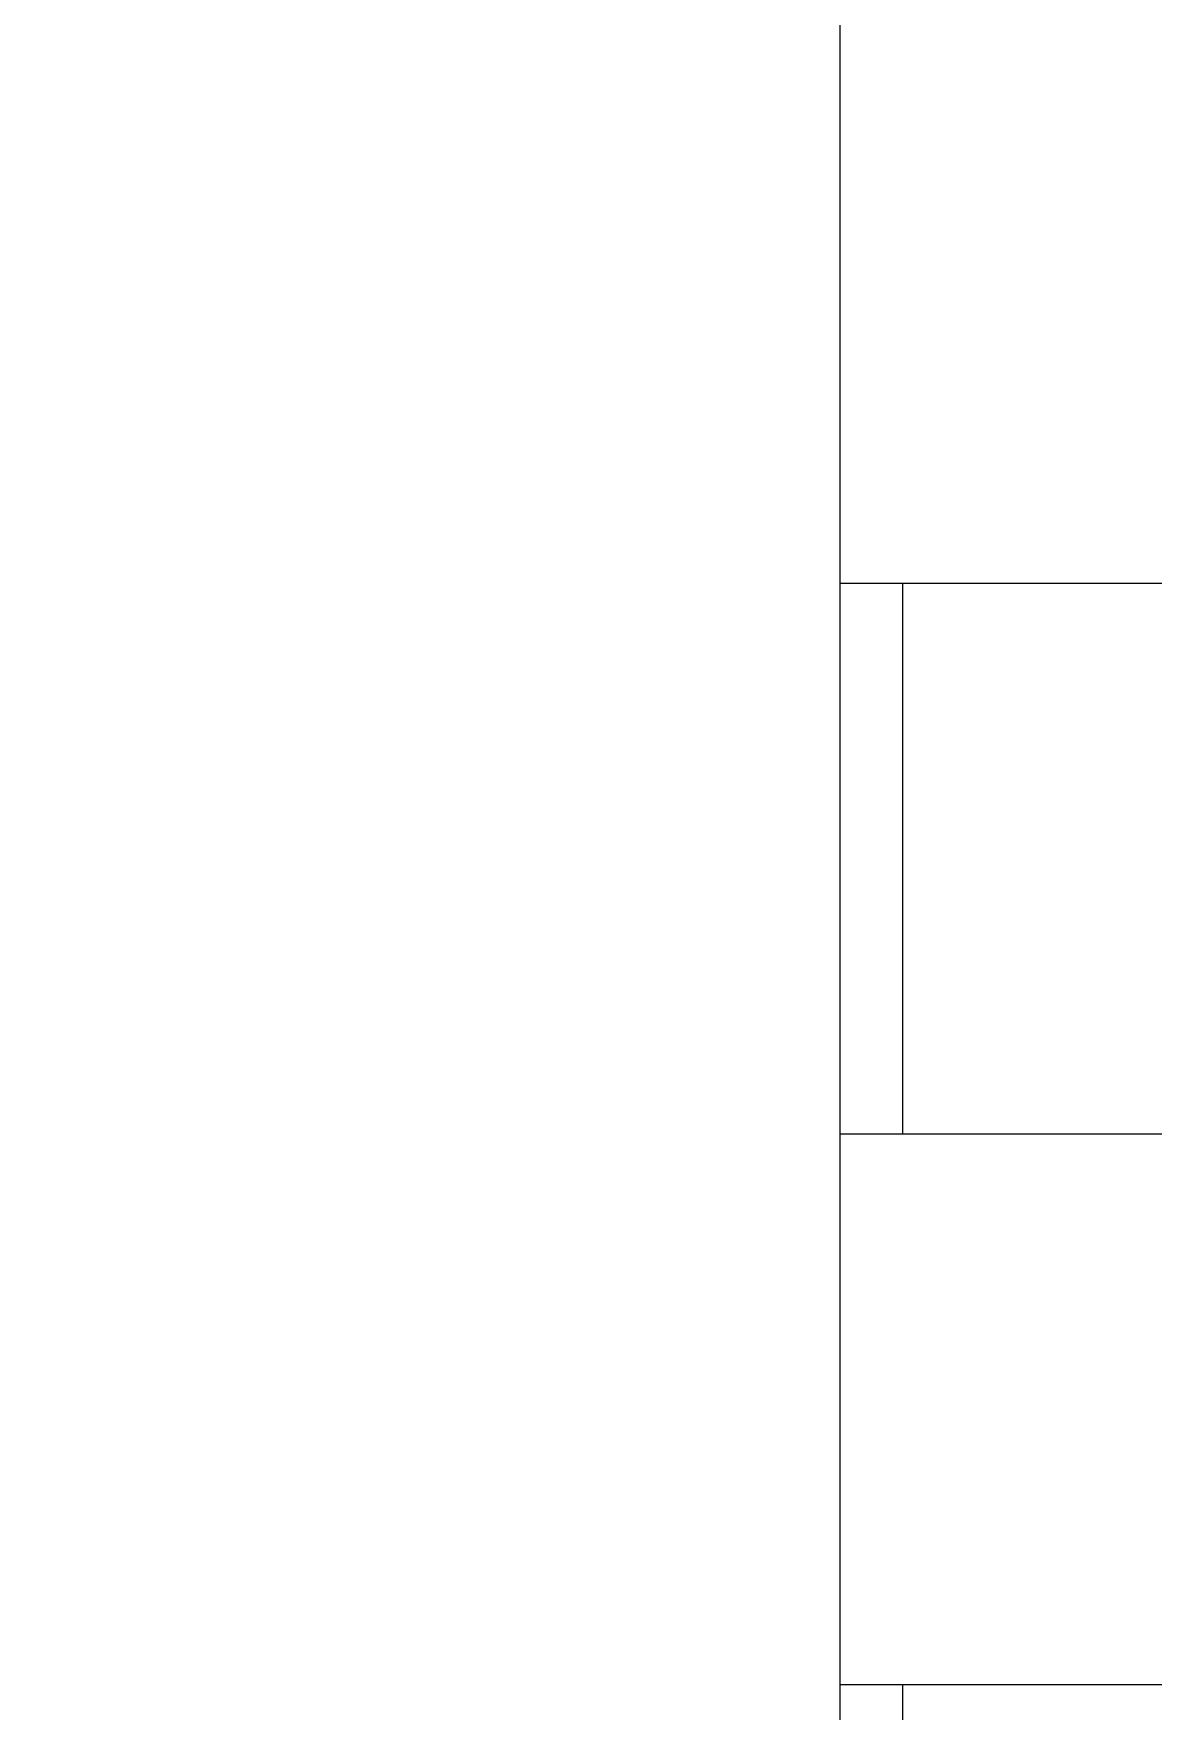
# Model space of a CAD drawing. Header units: metres. Extents: x 1203 to 2640, y 535 to 1122.
# Drawn here: x 1230.22 to 1234.35, y 621.69 to 627.88 of the extents above; entities that cross this region are included whole.
import ezdxf

# ---------------------------------------------------------------- set-up
doc = ezdxf.new("R2010")
doc.units = ezdxf.units.M
doc.layers.add('line work', color=7, linetype='Continuous')
picture_1 = doc.add_image_def('image1.png', size_in_pixel=(941, 730))

msp = doc.modelspace()

# ---------------------------------------------------------------- linework, layer by layer
at = {"layer": 'line work', "color": 7, "linetype": 'Continuous', "lineweight": -3}
for p, q in [((1233.1926934961, 625.856), (1244.327977547956, 625.856)), ((1233.424, 623.8240000000004), (1233.424, 625.8560000000004)), ((1233.1926934961, 623.824), (1245.145360017896, 623.824)), ((1233.1926934961, 621.792), (1245.962742487837, 621.792)), ((1233.424, 619.7600000000003), (1233.424, 621.7920000000004))]:
    msp.add_line(p, q, dxfattribs=at)
at = {"layer": 'line work', "lineweight": -3}
msp.add_lwpolyline([(1233.1926934961, 555.9831676466583), (1233.1926934961, 586.4488524626872), (1233.1926934961, 635.2480310933973)], dxfattribs=at)

# ---------------------------------------------------------------- pictures from other files: only their frames are drawn
image = msp.add_image(picture_1, insert=(1202.937472373582, 535.4393026118123), size_in_units=(167.27261906233838, 129.765156127))
image.dxf.flags = 6

doc.saveas('drawing.dxf')
